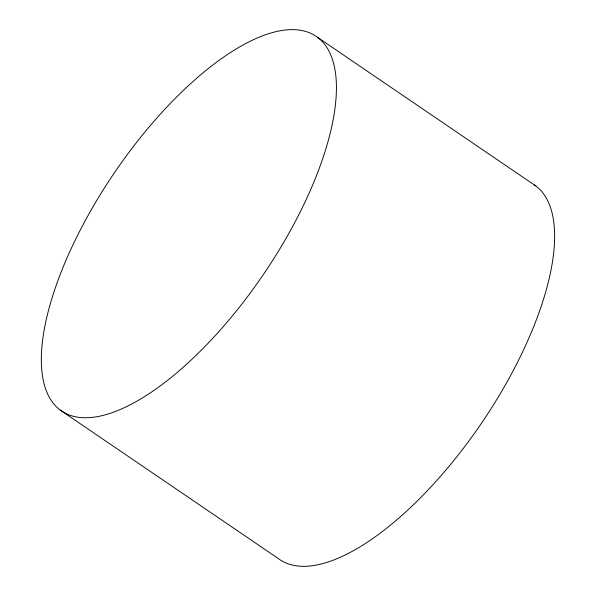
<?xml version="1.0" encoding="UTF-8"?>
<svg xmlns="http://www.w3.org/2000/svg" width="596" height="596" viewBox="0 0 596 596"><rect width="100%" height="100%" fill="white"/><g stroke="black" fill="none" stroke-linecap="round" stroke-linejoin="round"><path stroke-width="0.89" d="M317.675 37.436A226.495 90.205 -55.8 0 1 187.181 363.694A226.495 90.205 -55.8 0 1 61.924 270.1A226.495 90.205 -55.8 0 1 317.675 37.436L535.819 185.952M60.181 410.048L278.325 558.564A226.495 90.205 -55.8 0 0 480.622 424.501A226.495 90.205 -55.8 0 0 534.411 184.946"/></g></svg>
